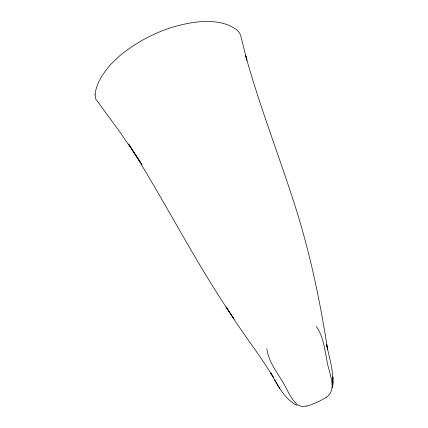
<?xml version="1.0" encoding="UTF-8"?>
<svg xmlns="http://www.w3.org/2000/svg" width="428" height="428" viewBox="0 0 428 428"><rect width="100%" height="100%" fill="white"/><g stroke="black" fill="none" stroke-linecap="round" stroke-linejoin="round"><path stroke-width="0.64" d="M332.674 383.97L332.572 387.827C334.386 372.991 329.416 358.573 326.564 344.208L327.602 349.451C319.732 298.514 308.984 247.983 292.816 198.977C277.339 151.1 258.983 104.148 245.661 55.576L246.929 60.278C244.789 52.077 242.804 43.833 240.675 35.626C239.118 30.12 233.442 27.574 228.777 25.204C210.02 18.169 189.427 22.219 170.826 27.702C152.165 33.892 134.649 43.426 119.508 55.982L110.274 64.853C103.094 73.429 96.268 83.235 95.043 94.658L95.064 94.856M332.775 380.118L332.856 376.908L332.765 382.696M332.695 384.622L332.572 387.827L332.957 381.407M326.157 397.302C335.392 391.545 331.684 379.716 329.448 371.22C324.9 356.39 325.435 339.597 316.351 326.473M326.248 397.323C320.181 401.106 313.59 404.091 306.732 406.129M306.871 406.001L302.254 406.45L298.054 405.279C290.773 399.447 287.814 390.127 282.994 382.439C276.772 371.67 268.345 361.398 266.831 348.665M296.813 405.305C284.026 398.719 277.622 384.959 270.806 373.007L273.594 377.737C258.892 353.437 240.948 331.251 226.177 306.972L234.062 319.01C195.478 262.755 165.122 201.486 128.577 143.985L138.346 158.991M140.55 162.442L120.53 132.894L95.77 99.071L95.043 94.658M141.267 163.523L141.978 164.609L141.24 163.442M139.068 160.104L140.512 162.33M274.3 379.208L279.842 388.817"/></g></svg>
